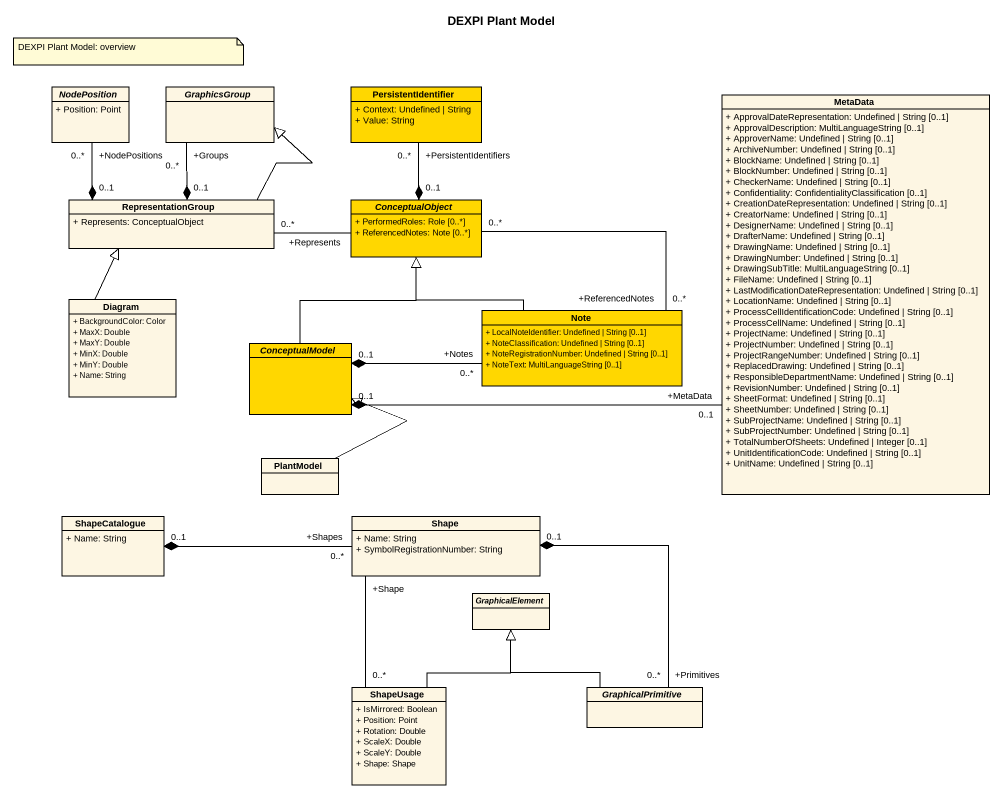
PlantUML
@startuml
title DEXPI Plant Model
hide circle
hide empty members
skinparam classAttributeIconSize 0
abstract class NodePosition {
  + Position: Point
}
abstract class GraphicsGroup
class PersistentIdentifier #FFD700 {
  + Context: Undefined | String
  + Value: String
}
class MetaData {
  + ApprovalDateRepresentation: Undefined | String [0..1]
  + ApprovalDescription: MultiLanguageString [0..1]
  + ApproverName: Undefined | String [0..1]
  + ArchiveNumber: Undefined | String [0..1]
  + BlockName: Undefined | String [0..1]
  + BlockNumber: Undefined | String [0..1]
  + CheckerName: Undefined | String [0..1]
  + Confidentiality: ConfidentialityClassification [0..1]
  + CreationDateRepresentation: Undefined | String [0..1]
  + CreatorName: Undefined | String [0..1]
  + DesignerName: Undefined | String [0..1]
  + DrafterName: Undefined | String [0..1]
  + DrawingName: Undefined | String [0..1]
  + DrawingNumber: Undefined | String [0..1]
  + DrawingSubTitle: MultiLanguageString [0..1]
  + FileName: Undefined | String [0..1]
  + LastModificationDateRepresentation: Undefined | String [0..1]
  + LocationName: Undefined | String [0..1]
  + ProcessCellIdentificationCode: Undefined | String [0..1]
  + ProcessCellName: Undefined | String [0..1]
  + ProjectName: Undefined | String [0..1]
  + ProjectNumber: Undefined | String [0..1]
  + ProjectRangeNumber: Undefined | String [0..1]
  + ReplacedDrawing: Undefined | String [0..1]
  + ResponsibleDepartmentName: Undefined | String [0..1]
  + RevisionNumber: Undefined | String [0..1]
  + SheetFormat: Undefined | String [0..1]
  + SheetNumber: Undefined | String [0..1]
  + SubProjectName: Undefined | String [0..1]
  + SubProjectNumber: Undefined | String [0..1]
  + TotalNumberOfSheets: Undefined | Integer [0..1]
  + UnitIdentificationCode: Undefined | String [0..1]
  + UnitName: Undefined | String [0..1]
}
class RepresentationGroup {
  + Represents: ConceptualObject
}
abstract class ConceptualObject #FFD700 {
  + PerformedRoles: Role [0..*]
  + ReferencedNotes: Note [0..*]
}
class Diagram {
  + BackgroundColor: Color
  + MaxX: Double
  + MaxY: Double
  + MinX: Double
  + MinY: Double
  + Name: String
}
class "Note" as Note_ #FFD700 {
  + LocalNoteIdentifier: Undefined | String [0..1]
  + NoteClassification: Undefined | String [0..1]
  + NoteRegistrationNumber: Undefined | String [0..1]
  + NoteText: MultiLanguageString [0..1]
}
abstract class ConceptualModel #FFD700
class PlantModel
class ShapeCatalogue {
  + Name: String
}
class Shape {
  + Name: String
  + SymbolRegistrationNumber: String
}
abstract class GraphicalElement
class ShapeUsage {
  + IsMirrored: Boolean
  + Position: Point
  + Rotation: Double
  + ScaleX: Double
  + ScaleY: Double
  + Shape: Shape
}
abstract class GraphicalPrimitive
RepresentationGroup "0..1" *-up- "+NodePositions\n0..*" NodePosition
RepresentationGroup -up-|> GraphicsGroup
RepresentationGroup "0..1" *-up- "+Groups\n0..*" GraphicsGroup
RepresentationGroup "0..*" -right- "+Represents" ConceptualObject
ConceptualObject "0..1" *-up- "+PersistentIdentifiers\n0..*" PersistentIdentifier
ConceptualObject "0..*" -- "+ReferencedNotes\n0..*" Note_
Diagram -up-|> RepresentationGroup
Note_ -up-|> ConceptualObject
ConceptualModel "0..1" *-right- "+MetaData\n0..1" MetaData
ConceptualModel -up-|> ConceptualObject
ConceptualModel "0..1" *-right- "+Notes\n0..*" Note_
PlantModel -up-|> ConceptualModel
ShapeCatalogue "0..1" *-right- "+Shapes\n0..*" Shape
Shape "0..1" *-- "+Primitives\n0..*" GraphicalPrimitive
ShapeUsage "0..*" -up- "+Shape" Shape
ShapeUsage -up-|> GraphicalElement
GraphicalPrimitive -up-|> GraphicalElement
note as N1
  DEXPI Plant Model: overview
end note
@enduml
